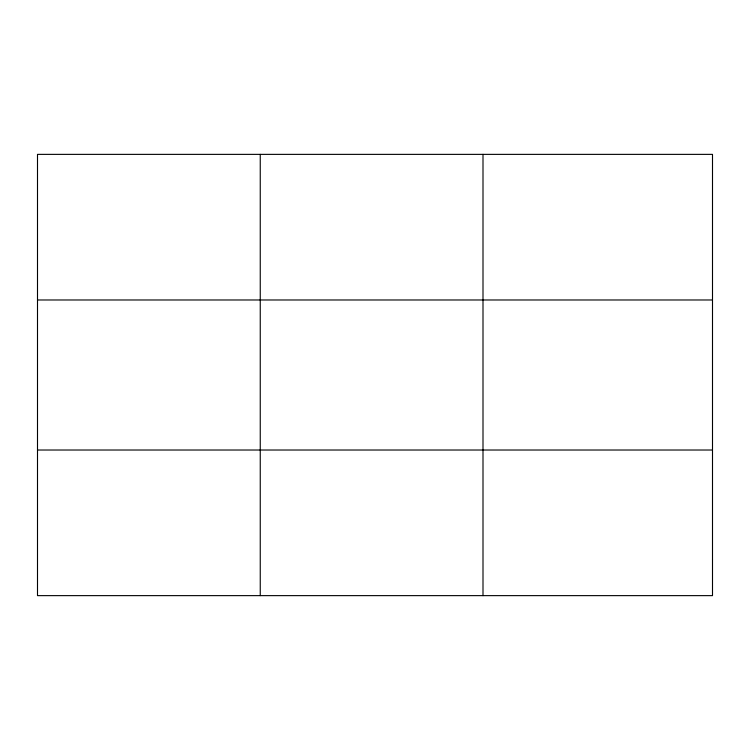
<?xml version="1.0" encoding="UTF-8"?>
<svg xmlns="http://www.w3.org/2000/svg" width="750" height="750" viewBox="0 0 750 750"><rect width="100%" height="100%" fill="white"/><g stroke="black" fill="none" stroke-linecap="round" stroke-linejoin="round"><path stroke-width="1.12" d="M260.25 154.369L260.25 595.631M483 154.369L483 595.631M37.5 299.981L712.5 299.981M37.5 450.019L712.5 450.019M712.5 559.228L712.5 595.631L37.5 595.631L37.5 154.369L712.5 154.369L712.5 559.228"/></g></svg>
